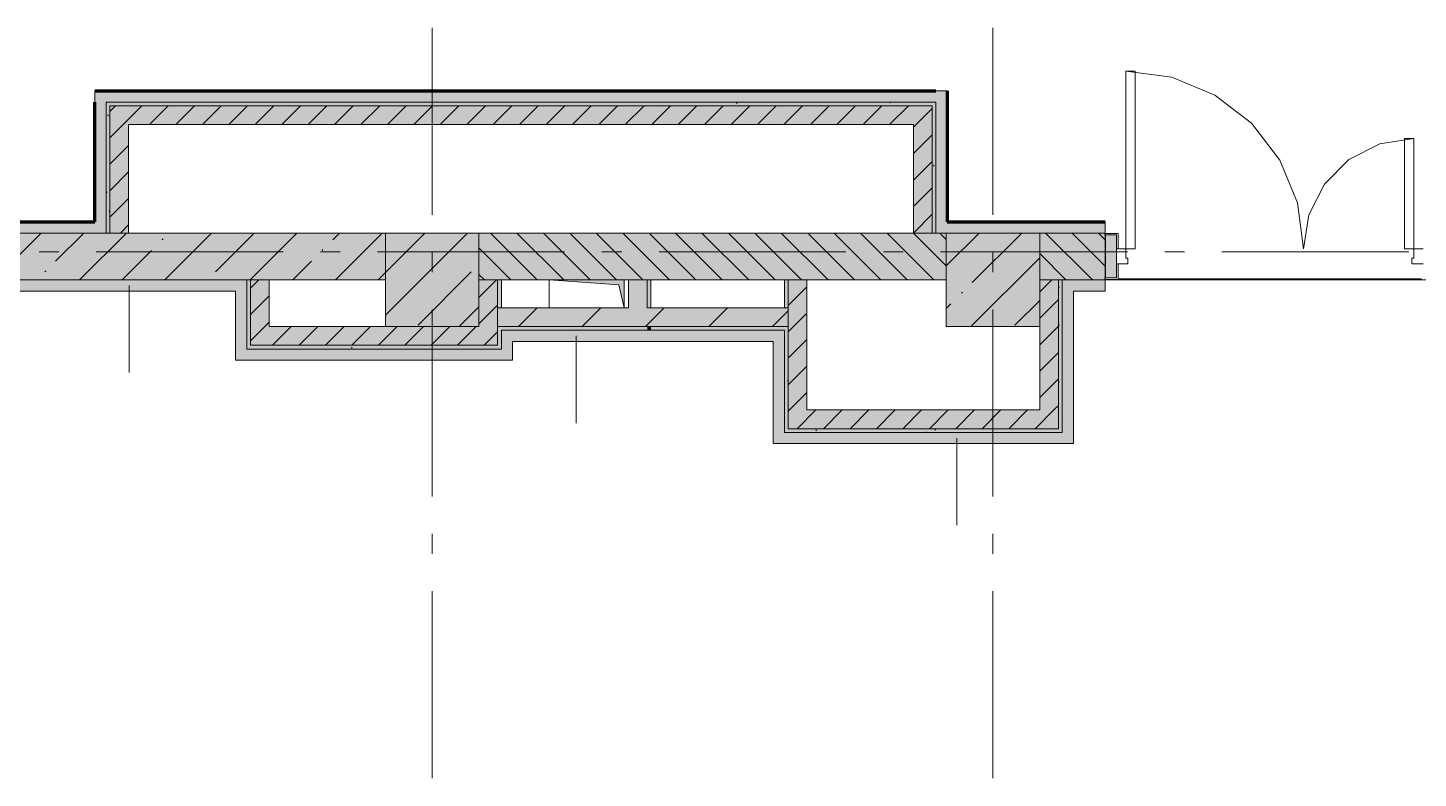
# Model space of a CAD drawing. Header units: millimetres. Extents: x -537608 to 253996, y -217170 to 186033.
# Drawn here: x -317340 to -309901, y -206914 to -202902 of the extents above; entities that cross this region are included whole.
import ezdxf

# ---------------------------------------------------------------- set-up
doc = ezdxf.new("R2010")
doc.units = ezdxf.units.MM
doc.layers.add('16) Лак 1.6м', color=160, linetype='Continuous', lineweight=90)
doc.layers.add('PDF _Геометрия', color=7, linetype='Continuous')
doc.layers.add('PDF _Сплошная заливка', color=7, linetype='Continuous', true_color=0xffffff)

msp = doc.modelspace()

# ---------------------------------------------------------------- hatches: boundary and pattern name
at = {"layer": 'PDF _Сплошная заливка', "true_color": 0xff7d7d, "transparency": 33554559}
for points in [[(-312481.6783, -203299.6539), (-312481.6783, -203239.6532), (-316980.8887, -203239.6532), (-316980.8887, -203299.6539), (-312601.6754, -203299.6539)], [(-312481.6783, -203939.6542), (-312421.6755, -203939.6542), (-312421.6755, -203239.6532), (-312481.6783, -203239.6532), (-312481.6783, -203907.9196)], [(-316980.8887, -203999.6527), (-316980.8887, -203939.6542), (-320926.1869, -203939.6542), (-320926.1869, -203999.6527), (-317056.9225, -203999.6527)], [(-316168.5703, -204309.6524), (-316168.5703, -204249.6538), (-317658.2255, -204249.6538), (-317658.2255, -204309.6524), (-316213.6532, -204309.6524)], [(-311806.1845, -205065.6452), (-311746.1816, -205065.6452), (-311746.1816, -204249.6538), (-311806.1845, -204249.6538), (-311806.1845, -204621.1591)], [(-313351.5668, -204579.6544), (-313291.5682, -204579.6544), (-313291.5682, -204519.6558), (-314746.182, -204519.6558), (-314746.182, -204579.6544), (-313683.8452, -204579.6544)], [(-315370.3838, -204679.6549), (-314746.182, -204679.6549), (-314746.182, -204619.6563), (-316168.5703, -204619.6563), (-316168.5703, -204679.6549)], [(-311746.1816, -205125.6437), (-311746.1816, -205065.6452), (-313291.5682, -205065.6452), (-313291.5682, -205125.6437), (-311997.3066, -205125.6437)]]:
    msp.add_hatch(color=11, dxfattribs=at).paths.add_polyline_path(points)
at = {"layer": 'PDF _Сплошная заливка', "transparency": 33554559}
for points in [[(-312501.675, -203319.6549), (-312501.675, -203299.6539), (-316920.8902, -203299.6539), (-316920.8902, -203319.6549), (-312601.6754, -203319.6549)], [(-312501.675, -203999.6527), (-312481.6783, -203999.6527), (-312481.6783, -203299.6539), (-312501.675, -203299.6539), (-312501.675, -203907.9196)], [(-312601.6754, -203419.6532), (-312601.6754, -203319.6549), (-316900.8892, -203319.6549), (-316900.8892, -203419.6532), (-312840.5759, -203419.6532)], [(-312601.6754, -203999.6527), (-312501.675, -203999.6527), (-312501.675, -203319.6549), (-312601.6754, -203319.6549), (-312601.6754, -203907.9196)], [(-317658.2255, -204249.6538), (-315426.1841, -204249.6538), (-315426.1841, -203999.6527), (-318531.1841, -203999.6527), (-318531.1841, -204249.6538), (-317718.224, -204249.6538)], [(-312840.5759, -204249.6538), (-312426.1838, -204249.6538), (-312426.1838, -203999.6527), (-314926.1819, -203999.6527), (-314926.1819, -204249.6538), (-313683.8452, -204249.6538)], [(-314926.1819, -204599.6553), (-314826.1858, -204599.6553), (-314826.1858, -204249.6538), (-314926.1819, -204249.6538), (-314926.1819, -204499.6549)], [(-313271.5673, -204945.6438), (-313171.5668, -204945.6438), (-313171.5668, -204249.6538), (-313271.5673, -204249.6538), (-313271.5673, -204499.6549)], [(-311826.1811, -205045.6443), (-311806.1845, -205045.6443), (-311806.1845, -204249.6538), (-311826.1811, -204249.6538), (-311826.1811, -204945.6438)], [(-314126.1827, -204499.6549), (-314126.1827, -204399.6544), (-314826.1858, -204399.6544), (-314826.1858, -204499.6549), (-314150.1838, -204499.6549)], [(-313271.5673, -204499.6549), (-313271.5673, -204399.6544), (-314026.1822, -204399.6544), (-314026.1822, -204499.6549), (-313291.5682, -204499.6549)], [(-314926.1819, -204599.6553), (-314926.1819, -204499.6549), (-316048.5689, -204499.6549), (-316048.5689, -204599.6553), (-315370.3838, -204599.6553)], [(-314026.1822, -204519.6558), (-314026.1822, -204499.6549), (-314806.1849, -204499.6549), (-314806.1849, -204519.6558), (-314126.1827, -204519.6558)], [(-313291.5682, -204519.6558), (-313291.5682, -204499.6549), (-314006.1813, -204499.6549), (-314006.1813, -204519.6558), (-313683.8452, -204519.6558)], [(-314926.1819, -204619.6563), (-314826.1858, -204619.6563), (-314826.1858, -204599.6553), (-316148.5694, -204599.6553), (-316148.5694, -204619.6563), (-315370.3838, -204619.6563)], [(-311997.3066, -205045.6443), (-311826.1811, -205045.6443), (-311826.1811, -204945.6438), (-313271.5673, -204945.6438), (-313271.5673, -205045.6443), (-312840.5759, -205045.6443)], [(-311806.1845, -205065.6452), (-311806.1845, -205045.6443), (-313291.5682, -205045.6443), (-313291.5682, -205065.6452), (-311997.3066, -205065.6452)]]:
    msp.add_hatch(color=256, dxfattribs=at).paths.add_polyline_path(points)
at = {"layer": 'PDF _Сплошная заливка', "true_color": 0xff7d7d, "transparency": 33554559}
h = msp.add_hatch(color=11, dxfattribs=at)
h.paths.add_polyline_path([(-284776.1712, -203999.6527), (-284286.1717, -203999.6527), (-284286.1717, -203939.6542), (-284776.1712, -203939.6542)], flags=0)
h.paths.add_polyline_path([(-286501.1724, -203999.6527), (-286501.1724, -203939.6542), (-291244.9692, -203939.6542), (-291244.9692, -203999.6527), (-287542.4985, -203999.6527)], flags=0)
h.paths.add_polyline_path([(-285801.1714, -203999.6527), (-285476.1722, -203999.6527), (-285476.1722, -203939.6542), (-285801.1714, -203939.6542)], flags=0)
h.paths.add_polyline_path([(-293006.1745, -203999.6527), (-293006.1745, -203939.6542), (-297611.1768, -203939.6542), (-297611.1768, -203999.6527), (-293366.1743, -203999.6527)], flags=0)
h.paths.add_polyline_path([(-301034.8054, -203999.6527), (-299376.1777, -203999.6527), (-299376.1777, -203939.6542), (-304126.1815, -203939.6542), (-304126.1815, -203991.6523), (-304121.178, -203991.6523), (-304121.178, -203999.6527), (-302721.3441, -203999.6527)], flags=0)
h.paths.add_polyline_path([(-306937.6907, -203999.6527), (-305381.1819, -203999.6527), (-305381.1819, -203991.6523), (-305376.1784, -203991.6523), (-305376.1784, -203939.6542), (-307746.1811, -203939.6542), (-307746.1811, -203991.6523), (-307741.182, -203991.6523), (-307741.182, -203999.6527)], flags=0)
h.paths.add_polyline_path([(-309001.1815, -203999.6527), (-309001.1815, -203991.6523), (-308996.1824, -203991.6523), (-308996.1824, -203939.6542), (-309814.9769, -203939.6542), (-309814.9769, -203999.6527), (-309467.4986, -203999.6527)], flags=0)
h.paths.add_polyline_path([(-311997.3066, -203999.6527), (-311576.1843, -203999.6527), (-311576.1843, -203939.6542), (-312481.6783, -203939.6542), (-312481.6783, -203999.6527), (-312426.1838, -203999.6527)], flags=0)
at = {"layer": 'PDF _Сплошная заливка', "transparency": 33554559}
h = msp.add_hatch(color=256, dxfattribs=at)
h.paths.add_polyline_path([(-306866.1824, -204249.6538), (-306426.1788, -204249.6538), (-306426.1788, -203999.6527), (-307746.1811, -203999.6527), (-307746.1811, -204249.6538), (-306937.6907, -204249.6538)], flags=0)
h.paths.add_polyline_path([(-311926.1815, -204249.6538), (-311576.9766, -204247.6558), (-311576.9766, -203999.6527), (-311926.1815, -203999.6527)], flags=0)
h.paths.add_polyline_path([(-309812.979, -204249.6538), (-308996.1824, -204249.6538), (-308996.1824, -203999.6527), (-309812.979, -204001.9908), (-309814.9769, -204249.6538)], flags=0)
h = msp.add_hatch(color=256, dxfattribs=at)
h.paths.add_polyline_path([(-313291.5682, -205045.6443), (-313271.5673, -205045.6443), (-313271.5673, -204499.6549), (-313291.5682, -204499.6549), (-313291.5682, -204945.6438)], flags=0)
h.paths.add_polyline_path([(-313271.5673, -204399.6544), (-313271.5673, -204249.6538), (-313291.5682, -204249.6538), (-313291.5682, -204399.6544)], flags=0)
at = {"layer": 'PDF _Сплошная заливка', "true_color": 0xff7d7d, "transparency": 33554559}
h = msp.add_hatch(color=11, dxfattribs=at)
h.paths.add_polyline_path([(-309661.1827, -204309.6524), (-309601.1798, -204309.6524), (-309601.1798, -204249.6538), (-309814.9769, -204249.6538), (-309814.9769, -204309.6524)], flags=0)
h.paths.add_polyline_path([(-311746.1816, -204309.6524), (-311576.1843, -204309.6524), (-311576.1843, -204249.6538), (-311746.1816, -204249.6538)], flags=0)

# ---------------------------------------------------------------- linework, layer by layer
at = {"layer": '16) Лак 1.6м'}
for p, q in [((-316980.8887, -203239.6532), (-312481.6783, -203239.6532)), ((-316980.8887, -203939.6542), (-316980.8887, -203299.6539)), ((-312421.6755, -203239.6532), (-312421.6755, -203939.6542)), ((-320926.1869, -203939.6542), (-316980.8887, -203939.6542)), ((-312421.6755, -203939.6542), (-311576.1843, -203939.6542))]:
    msp.add_line(p, q, dxfattribs=at)
at = {"layer": 'PDF _Геометрия', "color": 253, "lineweight": 9, "true_color": 0xaaaaaa}
for p, q in [((-315176.183, -203902.4855), (-315176.183, -202902.4855)), ((-312176.1826, -203902.4855), (-312176.1826, -202902.4855)), ((-317174.2026, -204099.6531), (-317280.0332, -204099.6531)), ((-315974.2015, -204099.6531), (-316974.2017, -204099.6531)), ((-315668.37, -204099.6531), (-315774.2006, -204099.6531)), ((-314468.369, -204099.6531), (-315468.3691, -204099.6531)), ((-315176.183, -204208.3214), (-315176.183, -204102.4864)), ((-314162.5331, -204099.6531), (-314268.3681, -204099.6531)), ((-312962.5322, -204099.6531), (-313962.5322, -204099.6531)), ((-312656.7006, -204099.6531), (-312762.5356, -204099.6531)), ((-311456.6996, -204099.6531), (-312456.6998, -204099.6531)), ((-312176.1826, -204208.3214), (-312176.1826, -204102.4864)), ((-311150.8681, -204099.6531), (-311256.6987, -204099.6531)), ((-309950.8671, -204099.6531), (-310950.8672, -204099.6531)), ((-314150.1838, -204249.6538), (-314550.1856, -204249.6538)), ((-314550.1856, -204249.6538), (-314550.1856, -204399.6544)), ((-314177.6813, -204277.1556), (-314550.1856, -204249.6538)), ((-314150.1838, -204399.6544), (-314150.1838, -204249.6538)), ((-311924.9802, -204249.6538), (-311917.9788, -204249.6538)), ((-314150.1838, -204399.6544), (-314177.6813, -204277.1556)), ((-315176.183, -205408.3181), (-315176.183, -204408.3179)), ((-314550.1856, -204399.6544), (-314150.1838, -204399.6544)), ((-312176.1826, -205408.3181), (-312176.1826, -204408.3179)), ((-315176.183, -205714.1539), (-315176.183, -205608.319)), ((-312176.1826, -205714.1539), (-312176.1826, -205608.319)), ((-315176.183, -206914.1549), (-315176.183, -205914.1548)), ((-312176.1826, -206914.1549), (-312176.1826, -205914.1548))]:
    msp.add_line(p, q, dxfattribs=at)
at = {"layer": 'PDF _Геометрия', "lineweight": 9}
for p, q in [((-311464.9799, -203134.6536), (-311464.9799, -204084.6557)), ((-311414.9797, -203134.6536), (-311464.9799, -203134.6536)), ((-311464.9799, -203134.6536), (-311219.0995, -203167.0232)), ((-311414.9797, -204084.6557), (-311414.9797, -203134.6536)), ((-311219.0995, -203167.0232), (-310989.9778, -203261.9298)), ((-316980.8887, -203299.6539), (-316980.8887, -203239.6532)), ((-316920.8902, -203999.6527), (-316920.8902, -203299.6539)), ((-316920.8902, -203299.6539), (-316920.8902, -203319.6549)), ((-312601.6754, -203299.6539), (-316920.8902, -203299.6539)), ((-316920.8902, -203299.6539), (-312601.6754, -203299.6539)), ((-312501.675, -203299.6539), (-312601.6754, -203299.6539)), ((-312501.675, -203299.6539), (-312481.6783, -203299.6539)), ((-312481.6783, -203299.6539), (-312501.675, -203299.6539)), ((-312481.6783, -203239.6532), (-312421.6755, -203239.6532)), ((-312481.6783, -203299.6539), (-312481.6783, -203939.6542)), ((-312481.6783, -203999.6527), (-312481.6783, -203299.6539)), ((-310989.9778, -203261.9298), (-310793.2279, -203412.9014)), ((-316920.8902, -203319.6549), (-316920.8902, -203419.6532)), ((-316900.8892, -203348.9652), (-316871.5789, -203319.6549)), ((-312601.6754, -203319.6549), (-316900.8892, -203319.6549)), ((-316900.8892, -203319.6549), (-316900.8892, -203419.6532)), ((-316830.1561, -203419.6532), (-316730.1556, -203319.6549)), ((-316688.7371, -203419.6532), (-316588.7366, -203319.6549)), ((-316547.3138, -203419.6532), (-316447.3133, -203319.6549)), ((-316405.8948, -203419.6532), (-316305.8943, -203319.6549)), ((-316264.4715, -203419.6532), (-316164.471, -203319.6549)), ((-316123.0482, -203419.6532), (-316023.0478, -203319.6549)), ((-315981.6292, -203419.6532), (-315881.6288, -203319.6549)), ((-315840.2059, -203419.6532), (-315740.2055, -203319.6549)), ((-315698.7869, -203419.6532), (-315598.7865, -203319.6549)), ((-315557.3637, -203419.6532), (-315457.3632, -203319.6549)), ((-315415.9447, -203419.6532), (-315315.9443, -203319.6549)), ((-315274.5213, -203419.6532), (-315174.5209, -203319.6549)), ((-315133.0981, -203419.6532), (-315033.1019, -203319.6549)), ((-314991.6791, -203419.6532), (-314891.6787, -203319.6549)), ((-314850.2558, -203419.6532), (-314750.2554, -203319.6549)), ((-314708.8368, -203419.6532), (-314608.8364, -203319.6549)), ((-314567.4135, -203419.6532), (-314467.4131, -203319.6549)), ((-314425.9945, -203419.6532), (-314325.9941, -203319.6549)), ((-314284.5713, -203419.6532), (-314184.5708, -203319.6549)), ((-314143.1523, -203419.6532), (-314043.1518, -203319.6549)), ((-314001.7289, -203419.6532), (-313901.7285, -203319.6549)), ((-313860.3057, -203419.6532), (-313760.3052, -203319.6549)), ((-313718.8867, -203419.6532), (-313618.8863, -203319.6549)), ((-313577.4634, -203419.6532), (-313477.463, -203319.6549)), ((-313436.0444, -203419.6532), (-313336.0439, -203319.6549)), ((-313294.6211, -203419.6532), (-313194.6207, -203319.6549)), ((-313153.2022, -203419.6532), (-313053.2017, -203319.6549)), ((-313011.7789, -203419.6532), (-312911.7784, -203319.6549)), ((-312870.3555, -203419.6532), (-312770.3594, -203319.6549)), ((-312728.9366, -203419.6532), (-312628.9361, -203319.6549)), ((-312501.675, -203319.6549), (-312601.6754, -203319.6549)), ((-312601.6754, -203433.8153), (-312501.675, -203333.8149)), ((-312501.675, -203999.6527), (-312501.675, -203319.6549)), ((-316920.8902, -203419.6532), (-316920.8902, -203999.6527)), ((-316900.8892, -203490.3842), (-316830.1561, -203419.6532)), ((-316900.8892, -203419.6532), (-316900.8892, -203999.6527)), ((-316800.8888, -203999.6527), (-316800.8888, -203419.6532)), ((-316800.8888, -203419.6532), (-312601.6754, -203419.6532)), ((-312601.6754, -203419.6532), (-312601.6754, -203999.6527)), ((-310793.2279, -203412.9014), (-310642.254, -203609.6535)), ((-312601.6754, -203575.2364), (-312501.675, -203475.236)), ((-310271.7693, -203607.3326), (-310107.2965, -203523.531)), ((-310107.2965, -203523.531), (-309924.9756, -203494.6556)), ((-309924.9756, -203494.6556), (-309974.9759, -203494.6556)), ((-309974.9759, -203494.6556), (-309974.9759, -204084.6557)), ((-309924.9756, -204084.6557), (-309924.9756, -203494.6556)), ((-316900.8892, -203631.8074), (-316800.8888, -203531.807)), ((-316900.8892, -203773.2308), (-316800.8888, -203673.2303)), ((-312601.6754, -203716.6597), (-312501.675, -203616.6593)), ((-310642.254, -203609.6535), (-310547.3475, -203838.7753)), ((-310402.2986, -203737.862), (-310271.7693, -203607.3326)), ((-310486.1003, -203902.3348), (-310402.2986, -203737.862)), ((-316900.8892, -203914.6498), (-316800.8888, -203814.6493)), ((-312601.6754, -203858.0787), (-312501.675, -203758.0782)), ((-310547.3475, -203838.7753), (-310514.9757, -204084.6557)), ((-316844.4732, -203999.6527), (-316800.8888, -203956.0726)), ((-312601.6754, -203999.502), (-312501.675, -203899.5016)), ((-312481.6783, -203939.6542), (-312481.6783, -203999.6527)), ((-311576.1843, -203939.6542), (-311576.1843, -203999.6527)), ((-310514.9757, -204084.6557), (-310486.1003, -203902.3348)), ((-316980.8887, -203999.6527), (-318531.1841, -203999.6527)), ((-318531.1841, -203999.6527), (-316980.8887, -203999.6527)), ((-317518.8217, -204249.6538), (-317268.8206, -203999.6527)), ((-317191.2022, -204150.1356), (-317040.7237, -203999.6527)), ((-317062.6235, -204249.6538), (-316812.6224, -203999.6527)), ((-316920.8902, -203999.6527), (-316980.8887, -203999.6527)), ((-315426.1841, -203999.6527), (-316920.8902, -203999.6527)), ((-316920.8902, -203999.6527), (-316900.8892, -203999.6527)), ((-316900.8892, -203999.6527), (-316800.8888, -203999.6527)), ((-316620.9578, -204036.085), (-316616.2126, -204031.3442)), ((-316606.4253, -204249.6538), (-316356.4242, -203999.6527)), ((-316335.8334, -204207.1588), (-316128.3272, -203999.6527)), ((-316150.2271, -204249.6538), (-315900.2303, -203999.6527)), ((-315708.5613, -204036.085), (-315672.1291, -203999.6527)), ((-315694.0333, -204249.6538), (-315444.0321, -203999.6527)), ((-315426.1841, -204438.0029), (-314987.8339, -203999.6527)), ((-315426.1841, -204209.9059), (-315215.9352, -203999.6527)), ((-314926.1819, -203999.6527), (-315426.1841, -203999.6527)), ((-315426.1841, -203999.6527), (-315426.1841, -204499.6549)), ((-314926.1819, -204499.6549), (-314926.1819, -203999.6527)), ((-312426.1838, -203999.6527), (-314926.1819, -203999.6527)), ((-314614.4168, -204249.6538), (-314864.4179, -203999.6527)), ((-314472.9978, -204249.6538), (-314722.9989, -203999.6527)), ((-314331.5746, -204249.6538), (-314581.5757, -203999.6527)), ((-314190.1556, -204249.6538), (-314440.1567, -203999.6527)), ((-314048.7323, -204249.6538), (-314298.7334, -203999.6527)), ((-313907.3133, -204249.6538), (-314157.3101, -203999.6527)), ((-313765.89, -204249.6538), (-314015.8911, -203999.6527)), ((-313624.471, -204249.6538), (-313874.4678, -203999.6527)), ((-313483.0478, -204249.6538), (-313733.0488, -203999.6527)), ((-313341.6244, -204249.6538), (-313591.6255, -203999.6527)), ((-313200.2054, -204249.6538), (-313450.2065, -203999.6527)), ((-313058.7822, -204249.6538), (-313308.7833, -203999.6527)), ((-312917.3632, -204249.6538), (-313167.3643, -203999.6527)), ((-312775.9399, -204249.6538), (-313025.9409, -203999.6527)), ((-312634.5209, -204249.6538), (-312884.5177, -203999.6527)), ((-312493.0976, -204249.6538), (-312743.0987, -203999.6527)), ((-312426.1838, -204175.1486), (-312601.6754, -203999.6527)), ((-312601.6754, -203999.6527), (-312501.675, -203999.6527)), ((-312501.675, -203999.6527), (-312481.6783, -203999.6527)), ((-312481.6783, -203999.6527), (-312426.1838, -203999.6527)), ((-312426.1838, -204033.7254), (-312460.2564, -203999.6527)), ((-312426.1838, -204175.1874), (-312250.6534, -203999.6527)), ((-311926.1815, -203999.6527), (-312426.1838, -203999.6527)), ((-312426.1838, -203999.6527), (-312426.1838, -204499.6549)), ((-312287.0814, -204264.1862), (-312022.5521, -203999.6527)), ((-311926.1815, -204499.6549), (-311926.1815, -203999.6527)), ((-311576.1843, -203999.6527), (-311926.1815, -203999.6527)), ((-311926.1815, -203999.6527), (-311576.1843, -203999.6527)), ((-311644.5708, -204249.6538), (-311894.5675, -203999.6527)), ((-311576.1843, -204176.6213), (-311753.1486, -203999.6527)), ((-311576.1843, -204035.198), (-311611.7253, -203999.6527)), ((-311506.9798, -204001.655), (-311576.9766, -204001.655)), ((-311576.9766, -204001.655), (-311576.9766, -204009.6553)), ((-311576.9766, -204009.6553), (-311514.9801, -204009.6553)), ((-311576.1843, -204239.6555), (-311576.1843, -204009.6553)), ((-311514.9801, -204009.6553), (-311574.9787, -204009.6553)), ((-311574.9787, -204009.6553), (-311574.9787, -204239.6555)), ((-311514.9801, -204009.6553), (-311514.9801, -204084.6557)), ((-311514.9801, -204239.6555), (-311514.9801, -204009.6553)), ((-311506.9798, -204084.6557), (-311506.9798, -204001.655)), ((-316834.5265, -204249.6538), (-316677.9809, -204093.1125)), ((-315765.5845, -204093.1125), (-315760.8437, -204088.3674)), ((-314755.8401, -204249.6538), (-314926.1819, -204079.312)), ((-311785.9898, -204249.6538), (-311926.1815, -204109.462)), ((-311464.9799, -204084.6557), (-311514.9801, -204084.6557)), ((-311514.9801, -204084.6557), (-311514.9801, -204164.6552)), ((-311514.9801, -204084.6557), (-311506.9798, -204084.6557)), ((-311464.9799, -204084.6557), (-311414.9797, -204084.6557)), ((-311464.9799, -204134.6559), (-311464.9799, -204084.6557)), ((-309974.9759, -204084.6557), (-309924.9756, -204084.6557)), ((-309924.9756, -204084.6557), (-309924.9756, -204134.6559)), ((-309874.9754, -204084.6557), (-309924.9756, -204084.6557)), ((-315922.1302, -204249.6538), (-315822.612, -204150.1356)), ((-312294.4531, -204499.6549), (-311926.1815, -204131.3834)), ((-311514.9801, -204164.6552), (-311454.9773, -204164.6552)), ((-311506.9798, -204164.6552), (-311514.9801, -204164.6552)), ((-311514.9801, -204164.6552), (-311514.9801, -204239.6555)), ((-311506.9798, -204247.6558), (-311506.9798, -204164.6552)), ((-311454.9773, -204134.6559), (-311464.9799, -204134.6559)), ((-311454.9773, -204164.6552), (-311454.9773, -204134.6559)), ((-309924.9756, -204134.6559), (-309934.9783, -204134.6559)), ((-309934.9783, -204134.6559), (-309934.9783, -204164.6552)), ((-309934.9783, -204164.6552), (-309874.9754, -204164.6552)), ((-317658.2255, -204249.6538), (-315426.1841, -204249.6538)), ((-316168.5703, -204249.6538), (-317658.2255, -204249.6538)), ((-317248.2254, -204207.1588), (-317243.4846, -204202.418)), ((-316148.5694, -204249.6538), (-316168.5703, -204249.6538)), ((-316168.5703, -204249.6538), (-316168.5703, -204619.6563)), ((-316168.5703, -204309.6524), (-316168.5703, -204249.6538)), ((-316148.5694, -204293.7032), (-316104.5199, -204249.6538)), ((-316048.5689, -204249.6538), (-316148.5694, -204249.6538)), ((-316148.5694, -204249.6538), (-316148.5694, -204599.6553)), ((-316048.5689, -204499.6549), (-316048.5689, -204249.6538)), ((-315465.932, -204249.6538), (-315426.1841, -204209.9059)), ((-315252.3631, -204492.2832), (-314967.2431, -204207.1588)), ((-314897.2634, -204249.6538), (-314926.1819, -204220.731)), ((-314926.1819, -204344.1082), (-314831.7275, -204249.6538)), ((-314826.1858, -204249.6538), (-314926.1819, -204249.6538)), ((-314926.1819, -204249.6538), (-314550.1856, -204249.6538)), ((-314806.1849, -204249.6538), (-314826.1858, -204249.6538)), ((-314826.1858, -204399.6544), (-314826.1858, -204249.6538)), ((-314806.1849, -204399.6544), (-314806.1849, -204249.6538)), ((-314150.1838, -204249.6538), (-314126.1827, -204249.6538)), ((-314126.1827, -204251.2169), (-314124.6239, -204249.6538)), ((-314026.1822, -204249.6538), (-314126.1827, -204249.6538)), ((-314126.1827, -204249.6538), (-314126.1827, -204399.6544)), ((-314006.1813, -204249.6538), (-314026.1822, -204249.6538)), ((-314026.1822, -204249.6538), (-314026.1822, -204399.6544)), ((-314006.1813, -204399.6544), (-314006.1813, -204249.6538)), ((-314006.1813, -204249.6538), (-312426.1838, -204249.6538)), ((-313271.5673, -204249.6538), (-313291.5682, -204249.6538)), ((-313291.5682, -204249.6538), (-313291.5682, -204399.6544)), ((-313171.5668, -204249.6538), (-313271.5673, -204249.6538)), ((-313271.5673, -204249.6538), (-313271.5673, -204399.6544)), ((-313171.5668, -204945.6438), (-313171.5668, -204249.6538)), ((-311926.1815, -204313.9583), (-311861.8814, -204249.6538)), ((-311746.1816, -204249.6538), (-311926.1815, -204249.6538)), ((-311926.1815, -204249.6538), (-311826.1811, -204249.6538)), ((-311826.1811, -204945.6438), (-311826.1811, -204249.6538)), ((-311826.1811, -204249.6538), (-311806.1845, -204249.6538)), ((-311806.1845, -205065.6452), (-311806.1845, -204249.6538)), ((-311806.1845, -204249.6538), (-311746.1816, -204249.6538)), ((-311806.1845, -204249.6538), (-311806.1845, -204945.6438)), ((-311746.1816, -204249.6538), (-311576.1843, -204249.6538)), ((-311576.1843, -204249.6538), (-311746.1816, -204249.6538)), ((-311576.9766, -204239.6555), (-311576.9766, -204247.6558)), ((-311514.9801, -204239.6555), (-311576.9766, -204239.6555)), ((-311576.9766, -204247.6558), (-311506.9798, -204247.6558)), ((-311576.1843, -204309.6524), (-311576.1843, -204249.6538)), ((-311574.9787, -204239.6555), (-311514.9801, -204239.6555)), ((-317658.2255, -204309.6524), (-316228.5688, -204309.6524)), ((-316798.1373, -204279.6531), (-316798.1373, -204745.8023)), ((-316228.5688, -204309.6524), (-316228.5688, -204679.6549)), ((-316168.5703, -204619.6563), (-316168.5703, -204309.6524)), ((-316148.5694, -204435.1222), (-316048.5689, -204335.1218)), ((-313271.5673, -204386.5516), (-313171.5668, -204286.5511)), ((-312344.1089, -204321.2094), (-312339.368, -204316.4686)), ((-311746.1816, -205065.6452), (-311746.1816, -204309.6524)), ((-311746.1816, -204309.6524), (-311576.1843, -204309.6524)), ((-315031.6379, -204499.6549), (-314926.1819, -204394.1989)), ((-314926.1819, -204485.5316), (-314826.1858, -204385.5311)), ((-314806.1849, -204399.6544), (-314826.1858, -204399.6544)), ((-314826.1858, -204399.6544), (-314826.1858, -204499.6549)), ((-314826.1858, -204499.6549), (-314826.1858, -204399.6544)), ((-314126.1827, -204399.6544), (-314806.1849, -204399.6544)), ((-314714.034, -204499.6549), (-314614.0336, -204399.6544)), ((-314374.6207, -204499.6549), (-314274.6203, -204399.6544)), ((-314026.1822, -204490.6254), (-313935.2113, -204399.6544)), ((-314026.1822, -204399.6544), (-314006.1813, -204399.6544)), ((-313291.5682, -204399.6544), (-314006.1813, -204399.6544)), ((-313695.7984, -204499.6549), (-313595.798, -204399.6544)), ((-313356.3894, -204499.6549), (-313271.5673, -204414.8328)), ((-313271.5673, -204399.6544), (-313291.5682, -204399.6544)), ((-313271.5673, -204499.6549), (-313271.5673, -204399.6544)), ((-313271.5673, -204399.6544), (-313271.5673, -204499.6549)), ((-312426.1838, -204403.2843), (-312401.132, -204378.2326)), ((-312058.9844, -204492.2832), (-311926.1815, -204359.4803)), ((-311926.1815, -204455.3772), (-311826.1811, -204355.3768)), ((-316148.5694, -204576.5456), (-316048.5689, -204476.5451)), ((-314035.2117, -204499.6549), (-314026.1822, -204490.6254)), ((-313271.5673, -204527.9706), (-313171.5668, -204427.9702)), ((-315426.1841, -204499.6549), (-316048.5689, -204499.6549)), ((-316030.2559, -204599.6553), (-315930.2597, -204499.6549)), ((-315888.8369, -204599.6553), (-315788.8365, -204499.6549)), ((-315747.4136, -204599.6553), (-315647.4131, -204499.6549)), ((-315605.9946, -204599.6553), (-315505.9941, -204499.6549)), ((-315464.5713, -204599.6553), (-315364.5709, -204499.6549)), ((-315426.1841, -204499.6549), (-314926.1819, -204499.6549)), ((-315323.1523, -204599.6553), (-315223.1519, -204499.6549)), ((-315181.729, -204599.6553), (-315081.7286, -204499.6549)), ((-315040.3057, -204599.6553), (-314940.3096, -204499.6549)), ((-314898.8867, -204599.6553), (-314826.1858, -204526.9501)), ((-314826.1858, -204499.6549), (-314806.1849, -204499.6549)), ((-314826.1858, -204599.6553), (-314826.1858, -204499.6549)), ((-314806.1849, -204499.6549), (-314126.1827, -204499.6549)), ((-314806.1849, -204619.6563), (-314806.1849, -204519.6558)), ((-314806.1849, -204519.6558), (-314126.1827, -204519.6558)), ((-314746.182, -204519.6558), (-314806.1849, -204519.6558)), ((-314806.1849, -204519.6558), (-314806.1849, -204619.6563)), ((-313291.5682, -204519.6558), (-314746.182, -204519.6558)), ((-314406.9753, -204549.6551), (-314406.9753, -205015.8043)), ((-314126.1827, -204499.6549), (-314026.1822, -204499.6549)), ((-314126.1827, -204519.6558), (-314026.1822, -204519.6558)), ((-314026.1822, -204499.6549), (-314006.1813, -204499.6549)), ((-314026.1822, -204519.6558), (-314006.1813, -204519.6558)), ((-314006.1813, -204499.6549), (-313291.5682, -204499.6549)), ((-314006.1813, -204519.6558), (-313291.5682, -204519.6558)), ((-313291.5682, -204499.6549), (-313271.5673, -204499.6549)), ((-313291.5682, -204519.6558), (-313291.5682, -204945.6438)), ((-313291.5682, -204579.6544), (-313291.5682, -204519.6558)), ((-313271.5673, -204499.6549), (-313271.5673, -204945.6438)), ((-312426.1838, -204499.6549), (-311926.1815, -204499.6549)), ((-311926.1815, -204596.8005), (-311826.1811, -204496.8001)), ((-311926.1815, -204499.6549), (-311926.1815, -204945.6438)), ((-316168.5703, -204619.6563), (-316148.5694, -204619.6563)), ((-316148.5694, -204619.6563), (-316168.5703, -204619.6563)), ((-316148.5694, -204599.6553), (-316048.5689, -204599.6553)), ((-316148.5694, -204619.6563), (-316048.5689, -204619.6563)), ((-316048.5689, -204599.6553), (-314926.1819, -204599.6553)), ((-316048.5689, -204619.6563), (-314926.1819, -204619.6563)), ((-316048.5689, -204619.6563), (-314926.1819, -204619.6563)), ((-314926.1819, -204599.6553), (-314826.1858, -204599.6553)), ((-314926.1819, -204619.6563), (-314826.1858, -204619.6563)), ((-314826.1858, -204619.6563), (-314806.1849, -204619.6563)), ((-314806.1849, -204619.6563), (-314826.1858, -204619.6563)), ((-314746.182, -204619.6563), (-314746.182, -204579.6544)), ((-314746.182, -204579.6544), (-313351.5668, -204579.6544)), ((-314746.182, -204679.6549), (-314746.182, -204619.6563)), ((-313351.5668, -204579.6544), (-313351.5668, -205125.6437)), ((-313291.5682, -205065.6452), (-313291.5682, -204579.6544)), ((-313271.5673, -204669.3939), (-313171.5668, -204569.3934)), ((-311926.1815, -204738.2195), (-311826.1811, -204638.2234)), ((-316228.5688, -204679.6549), (-316168.5703, -204679.6549)), ((-316168.5703, -204679.6549), (-314746.182, -204679.6549)), ((-313271.5673, -204810.8128), (-313171.5668, -204710.8124)), ((-311926.1815, -204879.6428), (-311826.1811, -204779.6424)), ((-313264.9749, -204945.6438), (-313171.5668, -204852.2357)), ((-311850.7636, -204945.6438), (-311826.1811, -204921.0657)), ((-313291.5682, -204945.6438), (-313291.5682, -205045.6443)), ((-313271.5673, -204952.2361), (-313264.9749, -204945.6438)), ((-313271.5673, -204945.6438), (-313271.5673, -205045.6443)), ((-313223.5564, -205045.6443), (-313123.5559, -204945.6438)), ((-311926.1815, -204945.6438), (-313171.5668, -204945.6438)), ((-313082.1331, -205045.6443), (-312982.1327, -204945.6438)), ((-312940.7141, -205045.6443), (-312840.7137, -204945.6438)), ((-312799.2908, -205045.6443), (-312699.2903, -204945.6438)), ((-312657.8675, -205045.6443), (-312557.8714, -204945.6438)), ((-312516.4486, -205045.6443), (-312416.4481, -204945.6438)), ((-312375.0253, -205045.6443), (-312275.0248, -204945.6438)), ((-312233.6062, -205045.6443), (-312133.6058, -204945.6438)), ((-312092.183, -205045.6443), (-311992.1825, -204945.6438)), ((-311950.764, -205045.6443), (-311850.7636, -204945.6438)), ((-311826.1811, -205045.6443), (-311826.1811, -204945.6438)), ((-311806.1845, -204945.6438), (-311806.1845, -205045.6443)), ((-313291.5682, -205045.6443), (-313291.5682, -205065.6452)), ((-313291.5682, -205065.6452), (-311806.1845, -205065.6452)), ((-311806.1845, -205065.6452), (-313291.5682, -205065.6452)), ((-313271.5673, -205045.6443), (-311826.1811, -205045.6443)), ((-311806.1845, -205045.6443), (-311806.1845, -205065.6452)), ((-311746.1816, -205125.6437), (-311746.1816, -205065.6452)), ((-313351.5668, -205125.6437), (-313291.5682, -205125.6437)), ((-313291.5682, -205125.6437), (-311746.1816, -205125.6437)), ((-312370.0605, -205095.6445), (-312370.0605, -205561.7936))]:
    msp.add_line(p, q, dxfattribs=at)
at = {"layer": 'PDF _Геометрия', "color": 8, "lineweight": 9, "true_color": 0x787878}
for p, q in [((-313544.2218, -203307.9428), (-313547.5717, -203302.1363)), ((-312725.1043, -203304.2957), (-312727.7826, -203299.6539)), ((-316908.6786, -203373.3323), (-316912.0329, -203367.5258)), ((-314593.3179, -203319.6549), (-314593.4686, -203319.3965)), ((-312490.7724, -203636.0058), (-312494.1224, -203641.8144)), ((-316914.7327, -203780.1374), (-316918.087, -203785.9418)), ((-316906.586, -203883.096), (-316900.8892, -203883.096)), ((-311826.1811, -204289.4964), (-311819.8772, -204289.4964)), ((-311826.1811, -204492.6966), (-311819.8772, -204492.6966)), ((-315605.1377, -204615.1308), (-315608.492, -204609.3264)), ((-313272.9624, -204793.7786), (-313276.3124, -204787.97)), ((-311826.1811, -204797.4947), (-311819.8772, -204797.4947)), ((-313120.5633, -205057.7439), (-313123.9133, -205051.9352)), ((-312529.4136, -205065.6452), (-312531.5752, -205061.899)), ((-312484.4513, -205047.4657), (-312487.8056, -205053.2743))]:
    msp.add_line(p, q, dxfattribs=at)
at = {"layer": 'PDF _Геометрия', "color": 9, "lineweight": 9, "true_color": 0xc0c0c0}
for p, q in [((-309814.9769, -204249.6538), (-311576.1843, -204249.6538)), ((-311506.9798, -204243.6557), (-309882.9758, -204243.6557))]:
    msp.add_line(p, q, dxfattribs=at)
at = {"layer": 'PDF _Сплошная заливка', "color": 11, "lineweight": 35, "true_color": 0xff7d7d, "transparency": 33554559}
for points in [[(-316920.8902, -203999.6527), (-316920.8902, -203299.6539), (-316980.8887, -203999.6527), (-316980.8887, -203299.6539)], [(-316228.5688, -204679.6549), (-316168.5703, -204679.6549), (-316228.5688, -204309.6524), (-316168.5703, -204309.6524)], [(-314746.182, -204619.6563), (-314746.182, -204519.6558), (-314806.1849, -204619.6563), (-314806.1849, -204519.6558)], [(-313291.5682, -205125.6437), (-313291.5682, -204579.6544), (-313351.5668, -205125.6437), (-313351.5668, -204579.6544)]]:
    msp.add_solid(points, dxfattribs=at)
at = {"layer": 'PDF _Сплошная заливка', "lineweight": 35, "transparency": 33554559}
for points in [[(-316900.8892, -203999.6527), (-316900.8892, -203319.6549), (-316920.8902, -203999.6527), (-316920.8902, -203319.6549)], [(-316800.8888, -203999.6527), (-316800.8888, -203419.6532), (-316900.8892, -203999.6527), (-316900.8892, -203419.6532)], [(-315426.1841, -204499.6549), (-314926.1819, -204499.6549), (-315426.1841, -203999.6527), (-314926.1819, -203999.6527)], [(-312426.1838, -204499.6549), (-311926.1815, -204499.6549), (-312426.1838, -203999.6527), (-311926.1815, -203999.6527)], [(-316148.5694, -204619.6563), (-316148.5694, -204249.6538), (-316168.5703, -204619.6563), (-316168.5703, -204249.6538)], [(-316048.5689, -204599.6553), (-316048.5689, -204249.6538), (-316148.5694, -204599.6553), (-316148.5694, -204249.6538)], [(-314806.1849, -204399.6544), (-314806.1849, -204249.6538), (-314826.1858, -204399.6544), (-314826.1858, -204249.6538)], [(-314026.1822, -204499.6549), (-314026.1822, -204249.6538), (-314126.1827, -204499.6549), (-314126.1827, -204249.6538)], [(-314006.1813, -204399.6544), (-314006.1813, -204249.6538), (-314026.1822, -204399.6544), (-314026.1822, -204249.6538)], [(-311826.1811, -204945.6438), (-311826.1811, -204249.6538), (-311926.1815, -204945.6438), (-311926.1815, -204249.6538)], [(-314806.1849, -204619.6563), (-314806.1849, -204499.6549), (-314826.1858, -204619.6563), (-314826.1858, -204499.6549)], [(-314006.1813, -204519.6558), (-314006.1813, -204499.6549), (-314026.1822, -204519.6558), (-314026.1822, -204499.6549)]]:
    msp.add_solid(points, dxfattribs=at)
at = {"layer": 'PDF _Сплошная заливка', "color": 7, "lineweight": 35, "true_color": 0xf4f4f4, "transparency": 33554559}
msp.add_solid([(-311514.9801, -204239.6555), (-311514.9801, -204009.6553), (-311574.9787, -204239.6555), (-311574.9787, -204009.6553)], dxfattribs=at)
at = {"layer": 'PDF _Сплошная заливка', "color": 254, "lineweight": 35, "true_color": 0xe2e2e2, "transparency": 33554559}
msp.add_solid([(-314150.1838, -204399.6544), (-314150.1838, -204249.6538), (-314177.6813, -204277.1556), (-314527.1145, -204251.359)], dxfattribs=at)

doc.saveas('drawing.dxf')
